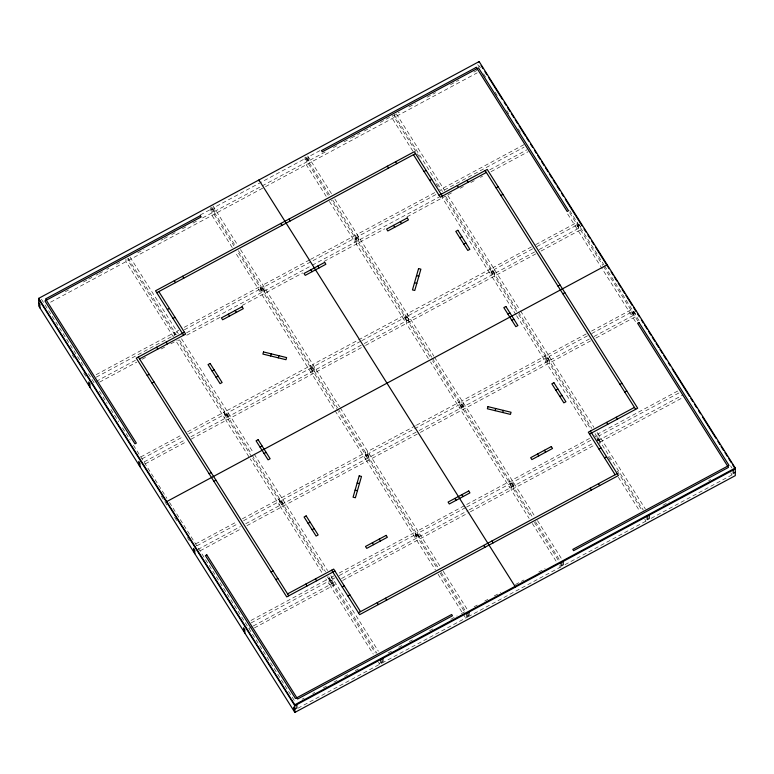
<?xml version="1.0" encoding="UTF-8"?>
<svg xmlns="http://www.w3.org/2000/svg" width="774" height="774" viewBox="0 0 774 774"><rect width="100%" height="100%" fill="white"/><g stroke="black" fill="none" stroke-linecap="round" stroke-linejoin="round"><path stroke-width="0.58" stroke-dasharray="3.87 2.9" d="M200.263 214.969L211.96 208.68L211.989 215.414L232.548 248.038M319.991 150.601L308.304 156.88L308.342 163.614L328.253 195.222M212.84 209.028L214.04 210.934L211.97 212.047L210.77 210.141L212.84 209.028L212.821 206.784M307.123 158.341L308.323 160.247L306.252 161.36L305.053 159.454L307.123 158.341L307.114 156.106M65.335 291.701L68.528 289.989M83.428 281.978L87.675 279.695M88.739 279.124L91.932 277.402M96.189 275.118L98.317 273.977M99.382 273.396L102.574 271.684M106.831 269.4L108.96 268.249M116.4 264.253L120.657 261.96M137.685 252.808L144.061 249.383M161.089 240.23L163.217 239.079M164.282 238.508L167.474 236.796M171.722 234.512L175.979 232.219M182.364 228.785L186.621 226.501M193.007 223.067L197.264 220.784M202.575 217.92L261.09 186.466M262.154 185.895L327.054 151.007M333.439 147.573L337.696 145.289M344.072 141.855L350.458 138.42M351.522 137.849L360.036 133.273M364.293 130.99L370.669 127.555M380.247 122.408L399.394 112.114M408.972 106.967L415.357 103.532M427.054 97.243L435.569 92.667M450.468 84.656L458.972 80.08M473.872 72.079L477.065 70.357M50.581 302.189L264.418 187.231M265.482 186.65L477.2 72.833M96.102 374.684L174.75 332.404L174.769 335.771M178.939 330.15L176.82 331.291L176.83 334.658M184.26 327.296L260.78 286.157L260.809 292.891L235.112 252.111M309.484 259.977L262.841 285.045L262.879 291.779L237.183 250.999M310.538 259.406L355.063 235.47L355.092 242.204L329.405 201.424M434.707 192.649L357.124 234.358L357.162 241.091L331.466 200.311M523.921 144.69L443.154 188.111L443.163 190.356M96.247 377.161L175.95 334.31M184.396 329.772L261.98 288.063L262.009 294.797L310.838 372.265L310.8 365.541L226.84 410.675L226.869 417.409L178.049 339.931M310.684 261.883L264.04 286.951L264.079 293.685L312.899 371.162L312.86 364.428L405.083 314.854L405.121 321.578L356.292 244.11L356.263 237.376L311.738 261.312M435.907 194.555L358.323 236.263L358.362 242.997L407.182 320.475L407.143 313.741L491.103 268.607L491.142 275.331L442.322 197.863M444.353 190.017L524.056 147.166M96.208 381.379L135.576 360.22M186.64 332.762L311.109 265.85M312.174 265.269L438.781 197.215M489.845 169.758L527.084 149.74M99.536 382.143L136.775 362.126M142.097 359.262L146.344 356.978M161.244 348.968L166.565 346.104M170.822 343.82L177.198 340.386M186.776 335.239L220.822 316.934M242.098 305.498L302.74 272.903M324.016 261.457L384.659 228.862M406.998 216.846L441.045 198.55M442.109 197.97L452.751 192.252M460.191 188.246L463.384 186.534M470.834 182.529L476.155 179.674M480.412 177.381L482.541 176.24M491.045 171.664L528.284 151.646M140.81 456.921L182.258 434.64M187.579 431.786L224.77 411.787L224.808 418.511L175.988 341.044M531.428 246.925L493.173 267.494L493.212 274.228L444.382 196.751M535.685 244.642L577.133 222.361L577.172 229.085L566.887 212.773M142.01 458.827L183.457 436.546M188.779 433.692L225.969 413.693L226.008 420.417L249.625 457.908M360.703 341.257L314.06 366.334L314.099 373.068L337.716 410.549M361.768 340.695L406.282 316.76L406.321 323.484L429.938 360.974M532.638 248.831L494.373 269.4L494.412 276.134L518.029 313.615M536.885 246.548L578.333 224.267L578.371 230.991L631.99 316.092L631.952 309.358L591.568 331.069M579.213 224.615L577.152 225.727L578.352 227.624L580.413 226.521L579.213 224.615L579.233 227.982L538.801 249.712M144.099 461.904L185.596 439.593M190.917 436.739L363.267 344.082M364.331 343.511L534.553 251.995M145.299 463.81L186.795 441.499M191.052 439.216L364.467 345.988M365.531 345.417L535.753 253.901M541.065 251.047L580.432 229.888L580.413 226.521M195.638 543.929L237.086 521.637M242.397 518.783L279.598 498.785L279.637 505.519L250.263 458.914M415.386 425.787L367.689 451.426L367.718 458.16L338.354 411.565M416.451 425.216L459.901 401.851L459.94 408.585L430.576 361.98M586.257 333.923L547.992 354.492L548.031 361.226L518.667 314.631M196.838 545.834L238.286 523.543M243.597 520.689L280.798 500.691L280.836 507.425L321.945 572.663M587.456 335.829L549.192 356.398L549.23 363.132L590.339 428.37M591.704 333.546L633.161 311.264L633.19 317.998L636.402 323.087M634.041 311.612L631.971 312.725L633.171 314.631L635.241 313.518L634.041 311.612L634.061 314.979L593.629 336.709M197.863 549.482L240.414 526.601M245.735 523.737L418.086 431.089M419.15 430.508L589.372 339.002M200.127 550.807L241.614 528.507M246.935 525.643L419.285 432.985M420.35 432.414L590.572 340.908M595.893 338.044L635.261 316.885L635.241 313.518M250.969 620.448L329.618 578.168L329.656 584.902L325.796 578.778M333.807 575.914L331.678 577.056L331.717 583.789L327.218 576.649M339.118 573.06L415.648 531.922L415.677 538.656L366.857 461.178L366.818 454.444L282.858 499.578L282.897 506.312L324.654 572.576M464.352 505.741L417.708 530.809L417.747 537.543L368.927 460.066L368.888 453.332L461.111 403.757L461.14 410.491L509.96 487.968L509.931 481.234L465.406 505.17M589.575 438.413L511.991 480.122L512.03 486.856L463.21 409.378L463.171 402.644L547.131 357.511L547.17 364.244L588.279 429.483M677.724 391.025L598.021 433.875L598.05 440.609L594.838 435.51M251.105 622.925L330.817 580.074L330.856 586.808L373.252 654.088M335.007 577.82L332.888 578.962L332.917 585.695L375.313 652.975M339.264 575.537L416.847 533.828L416.876 540.562L435.51 570.119M465.551 507.647L418.908 532.715L418.947 539.449L437.571 569.006M466.606 507.076L511.13 483.14L511.159 489.874L529.155 518.416M590.775 440.319L513.191 482.028L513.23 488.762L531.216 517.303M678.924 392.931L599.221 435.781L599.25 442.515L600.537 444.557M597.17 440.261L599.231 439.148L598.031 437.242M248.947 628.285L252.14 626.572M253.204 626.002L336.187 581.39M341.508 578.526L468.106 510.463M469.17 509.892L592.584 443.55M597.905 440.687L683.016 394.933M254.404 627.908L337.387 583.296M342.708 580.432L469.305 512.369M470.369 511.798L594.848 444.886M600.169 442.022L683.152 397.41M302.053 699.261L304.182 698.119M312.686 693.543L314.805 692.401M323.309 687.834L326.502 686.122M333.942 682.117L337.125 680.404M344.565 676.408L347.758 674.686M355.198 670.69L358.381 668.978M388.084 653.014L392.331 650.731M398.707 647.296L401.899 645.584M409.34 641.588L412.523 639.866M429.531 630.733L433.779 628.44M450.787 619.297L457.163 615.872M461.41 613.589L464.603 611.876M474.094 606.777L477.268 605.065M484.688 601.079L487.872 599.366M494.228 595.951L500.594 592.526M515.426 584.554L523.911 579.987M538.752 572.015L545.109 568.59M662.921 505.258L669.297 501.833M708.616 480.693L710.745 479.551M297.903 708.239L381.737 663.173M381.95 663.057L467.767 616.926M468.125 616.733L562.05 566.239M564.943 564.681L646.861 520.641M651.118 518.357L731.972 474.888M479.174 65.848L480.373 67.754M477.732 64.619L479.019 66.661M483.527 73.811L486.101 77.893M495.108 92.193L497.682 96.276M506.689 110.566L509.263 114.658M518.27 128.948L520.844 133.031M569.751 210.644L603.855 264.766M604.504 265.792L639.247 320.929M730.627 465.938L731.914 467.98M569.596 212.686L602.772 265.337M603.41 266.353L637.824 320.958M730.753 472.817L732.04 474.849M396.346 113.836L444.605 190.423M447.827 195.532L519.896 309.91M520.544 310.925L593.9 427.345M597.112 432.443L645.381 509.04M394.285 114.949L442.544 191.536M445.766 196.644L517.835 311.013M518.474 312.038L591.839 428.448M595.051 433.556L643.31 510.143M419.421 157.122L394.363 117.367L394.353 115.123M436.12 183.632L440.619 190.762M608.248 456.786L610.812 460.859M617.236 471.056L641.646 509.795M412.852 151.104L392.302 118.48L392.292 116.235M515.968 314.728L492.341 277.237L492.312 270.513L408.343 315.647L408.382 322.381L431.998 359.862M516.597 315.734L545.97 362.338L545.931 355.605L461.972 400.748L462.01 407.472L432.637 360.877M618.387 477.268L639.585 510.908M644.723 519.064L646.009 521.096M307.742 156L332.201 194.806M334.774 198.889L433.875 356.156M434.514 357.172L534.254 515.455M537.475 520.563L561.924 559.37M305.682 157.112L330.14 195.919M332.714 200.002L431.805 357.259M432.453 358.285L532.193 516.568M535.414 521.676L559.863 560.482M534.428 522.402L558.838 561.14M326.193 196.325L306.272 164.727L306.243 157.993L214.021 207.567L214.059 214.301L233.971 245.9M532.357 523.514L556.777 562.253M212.821 205.671L237.27 244.468M240.491 249.576L339.593 406.843M340.231 407.859L439.971 566.142M443.192 571.251L467.003 609.032M210.751 206.774L235.209 245.581M238.421 250.689L337.522 407.946M338.17 408.972L438.548 568.271M441.122 572.363L465.58 611.17M440.145 573.089L464.555 611.828M438.074 574.202L462.484 612.94M463.133 613.956L465.696 618.029M130.013 257.016L178.272 333.604M181.493 338.712L253.562 453.09M254.211 454.106L327.566 570.525M330.779 575.633L378.399 651.195M127.952 258.129L176.211 334.716M179.423 339.825L251.502 454.193M252.14 455.218L325.496 571.638M328.718 576.736L376.977 653.324M174.924 334.968L128.029 260.548L128.02 258.303M251.695 456.795L228.078 419.315L228.04 412.581L311.999 367.447L312.038 374.171L365.657 459.272L365.618 452.538L281.659 497.682L281.697 504.406L252.334 457.811M173.502 337.096L125.968 261.66L125.949 258.293M378.389 662.244L379.676 664.276L379.657 660.919M41.409 299.18L83.882 366.576M88.391 373.726L95.463 384.959M99.324 391.093L107.054 403.341M110.914 409.465L118.635 421.724M122.495 427.848L130.216 440.106M133.428 445.214L166.894 498.311M169.467 502.394L295.591 702.55M72.195 354.705L74.768 358.788M83.756 373.058L86.33 377.141M161.195 495.95L167.581 506.08M174.605 517.226L177.159 521.279M187.376 537.485L189.93 541.539M597.151 436.894L597.16 439.139M559.97 565.107L559.989 567.342M305.043 157.209L305.053 159.454M210.76 207.896L210.77 210.141M262.86 288.412L260.799 289.524L261.999 291.43L264.06 290.318L262.86 288.412M357.143 237.724L355.082 238.837L356.282 240.743L358.343 239.63L357.143 237.724M226.859 414.042L224.789 415.154L225.989 417.06L228.059 415.948L226.859 414.042M312.88 367.795L310.819 368.908L312.019 370.814L314.08 369.701L312.88 367.795M407.163 317.108L405.102 318.22L406.302 320.126L408.362 319.014L407.163 317.108M493.193 270.861L491.122 271.974L492.322 273.87L494.393 272.767L493.193 270.861M281.678 501.039L279.617 502.152L280.817 504.058L282.878 502.945L281.678 501.039M367.708 454.793L365.638 455.905L366.837 457.811L368.908 456.699L367.708 454.793M461.991 404.105L459.92 405.218L461.12 407.124L463.191 406.011L461.991 404.105M548.011 357.859L545.951 358.972L547.15 360.877L549.211 359.765L548.011 357.859M331.698 580.423L329.637 581.535L330.837 583.441L332.897 582.329L331.698 580.423M417.728 534.176L415.657 535.289L416.867 537.195L418.928 536.082L417.728 534.176M512.011 483.489L509.95 484.601L511.15 486.507L513.21 485.395L512.011 483.489"/><path stroke-width="1.16" d="M270.6 355.963L271.21 353.824M278.292 357.83L278.901 355.701M495.05 410.646L495.67 408.517M502.752 412.523L503.361 410.384M184.435 332.23L136.263 358.13L286.728 596.899L334.89 570.999M38.7 298.358L479.145 61.572L735.261 467.999L735.3 475.642L294.855 712.428L38.739 306.001L38.7 298.358L294.807 704.785L294.855 712.428M442.331 196.141L414.322 151.685L155.555 290.792L183.573 335.248M156.764 292.698L415.522 153.591M167.368 309.532L169.429 308.42M424.065 171.528L426.126 170.415M172.97 318.414L175.03 317.311M429.667 180.419L431.728 179.307M439.071 195.338L487.233 169.448L637.689 408.217L589.527 434.108M139.533 358.923L185.634 334.136L158.825 291.585M486.372 172.467L440.271 197.244L413.461 154.703M147.176 375.438L149.237 374.326M496.076 187.869L498.146 186.757M151.965 383.043L154.026 381.93M500.875 195.474L502.936 194.361M212.047 370.94L214.117 369.827M459.804 237.753L461.865 236.641M216.052 377.296L218.113 376.183M463.8 244.1L465.871 242.988M209.096 473.707L211.157 472.595M557.996 286.138L560.066 285.026M260.074 447.149L262.134 446.037M507.821 313.963L509.892 312.851M264.069 453.506L266.14 452.393M511.827 320.31L513.888 319.198M213.895 481.322L215.956 480.209M562.795 293.752L564.865 292.64M308.091 523.35L310.151 522.247M555.848 390.164L557.909 389.051M312.096 529.706L314.157 528.594M559.844 396.511L561.914 395.398M271.026 571.976L273.087 570.873M619.926 384.407L621.996 383.294M275.815 579.581L277.885 578.478M624.724 392.012L626.785 390.899M287.589 593.881L333.691 569.093L360.5 611.644M634.428 407.414L588.327 432.202L615.136 474.752M342.234 587.031L344.295 585.918M598.931 449.026L600.992 447.923M347.836 595.922L349.896 594.809M604.533 457.918L606.593 456.815M358.439 612.747L617.197 473.64M590.388 431.089L618.397 475.546L359.639 614.653L331.63 570.206M294.807 704.785L735.261 467.999M735.281 472.285L733.22 473.388L733.201 470.031M416.538 275.699L418.84 276.26M414.496 282.81L416.809 283.371M357.153 482.976L359.465 483.537M355.121 490.087L357.424 490.648M481.089 65.548L483.015 68.615M484.95 71.672L486.875 74.739M488.81 77.806L502.316 99.246M504.251 102.313L506.177 105.37M507.463 107.422L510.047 111.504M511.333 113.546L513.907 117.629M515.194 119.67L517.767 123.753M519.054 125.794L525.488 136.011M526.775 138.053L528.7 141.12M530.635 144.177L532.56 147.244M534.495 150.311L536.421 153.368M537.707 155.41L540.291 159.502M541.577 161.543L544.151 165.626M545.438 167.668L548.011 171.751M549.298 173.792L551.872 177.875M553.158 179.926L555.732 184.009M557.019 186.05L559.592 190.133M561.518 193.2L563.453 196.257M565.378 199.324L582.116 225.873M584.041 228.94L585.976 231.997M587.901 235.064L589.836 238.131M591.762 241.188L593.697 244.255M595.622 247.322L609.138 268.762M611.073 271.829L612.998 274.896M614.285 276.937L616.859 281.02M618.145 283.061L620.719 287.144M622.006 289.186L624.579 293.269M625.866 295.31L632.31 305.527M633.596 307.568L636.17 311.651M637.457 313.693L639.382 316.76M641.317 319.826L643.242 322.884M644.529 324.925L647.103 329.018M648.389 331.059L650.963 335.142M652.25 337.183L654.823 341.266M656.12 343.308L658.693 347.4M659.98 349.442L662.554 353.524M663.84 355.566L666.414 359.649M668.339 362.716L670.274 365.773M672.2 368.84L689.576 396.414M690.863 398.455L692.798 401.522M694.723 404.579L696.658 407.646M698.583 410.704L700.518 413.771M702.444 416.838L715.96 438.278M717.895 441.344L719.82 444.411M721.107 446.453L723.68 450.536M724.967 452.577L727.541 456.66M728.827 458.701L731.401 462.794M732.688 464.835L735.261 468.918L294.817 705.704L38.7 299.267M485.172 170.561L635.628 409.32M466.935 180.361L468.135 182.267M616.191 417.225L617.391 419.131M457.299 185.537L458.498 187.443M606.555 422.401L607.754 424.307M395.562 161.766L396.762 163.672M598.437 483.721L599.647 485.627M387.319 166.197L388.519 168.103M590.204 488.152L591.404 490.058M400.371 221.664L401.571 223.57M544.432 450.284L545.641 452.19M393.492 225.369L394.692 227.266M537.553 453.98L538.752 455.886M289.07 219.013L290.269 220.919M491.954 540.978L493.154 542.884M317.785 266.062L318.994 267.968M461.855 494.683L463.055 496.589M310.906 269.758L312.106 271.664M454.967 498.379L456.167 500.285M280.807 223.463L282.007 225.369M483.692 545.418L484.892 547.324M235.209 310.461L236.409 312.367M379.27 539.081L380.469 540.978M228.32 314.157L229.52 316.063M372.381 542.777L373.59 544.683M182.558 276.279L183.757 278.185M385.442 598.234L386.642 600.14M174.314 280.71L175.514 282.616M377.199 602.665L378.399 604.571M166.207 342.031L167.407 343.937M315.463 578.894L316.663 580.8M156.571 347.216L157.77 349.122M305.827 584.07L307.026 585.976M138.333 357.017L288.789 595.786M38.719 302.634L39.919 304.54L39.938 307.907M649.241 515.165L649.26 518.532L647.19 519.635L647.17 516.277M607.213 265.705L607.203 264.785L166.758 501.571L166.758 502.481M563.211 561.411L563.23 564.778L561.169 565.881L561.15 562.524M515.039 587.311L515.039 586.392L258.922 179.965L258.932 180.874M479.145 61.572L479.154 62.481M468.928 612.099L468.947 615.465L466.886 616.568L466.867 613.211M382.907 658.345L382.927 661.712L380.856 662.825L380.837 659.458M296.877 704.592L296.897 707.958L294.836 709.071L293.636 707.165L293.646 710.532M244.826 633.055L244.816 629.688L243.607 627.782L243.626 631.149M194.806 553.671L194.787 550.304L193.587 548.398L193.606 551.765M139.988 466.664L139.968 463.307L138.769 461.401L138.788 464.768M89.958 387.29L89.948 383.923L88.749 382.017L88.758 385.384M263.518 351.957L262.899 354.086L285.993 359.707L286.603 357.578L263.518 351.957M359.194 475.875L353.079 497.189L355.392 497.75L361.497 476.436L359.194 475.875M418.57 268.597L412.465 289.911L414.767 290.473L420.882 269.159L418.57 268.597M487.968 406.64L487.359 408.769L510.443 414.39L511.053 412.261L487.968 406.64M200.36 215.694L45.521 298.938L136.359 443.086L134.976 443.831L44.94 300.941L201.163 216.962L200.36 215.694M476.329 67.328L321.491 150.572L322.294 151.839L478.506 67.86L568.542 210.741L567.168 211.486L476.329 67.328M242.088 306.756L221.441 317.862L222.641 319.768L243.288 308.662L242.088 306.756M324.674 262.367L304.027 273.464L305.227 275.37L325.873 264.263L324.674 262.367M407.259 217.968L386.613 229.065L387.813 230.971L408.459 219.874L407.259 217.968M210.112 363.48L208.051 364.593L220.058 383.643L222.119 382.53L210.112 363.48M457.869 230.294L455.799 231.397L467.806 250.447L469.866 249.344L457.869 230.294M258.129 439.69L256.068 440.803L268.075 459.853L270.136 458.74L258.129 439.69M505.886 306.494L503.826 307.607L515.823 326.657L517.893 325.554L505.886 306.494M206.793 554.861L205.41 555.606L295.455 698.487L451.668 614.498L452.471 615.775L297.622 699.019L206.793 554.861M638.985 322.516L637.602 323.261L728.44 467.409L573.602 550.653L572.799 549.385L729.021 465.397L638.985 322.516M306.156 515.89L304.085 517.003L316.092 536.053L318.162 534.94L306.156 515.89M553.903 382.704L551.843 383.807L563.849 402.857L565.91 401.754L553.903 382.704M386.149 535.376L365.502 546.473L366.702 548.379L387.348 537.282L386.149 535.376M468.734 490.977L448.088 502.074L449.288 503.98L469.934 492.883L468.734 490.977M551.32 446.579L530.674 457.686L531.873 459.592L552.52 448.485L551.32 446.579"/></g></svg>
